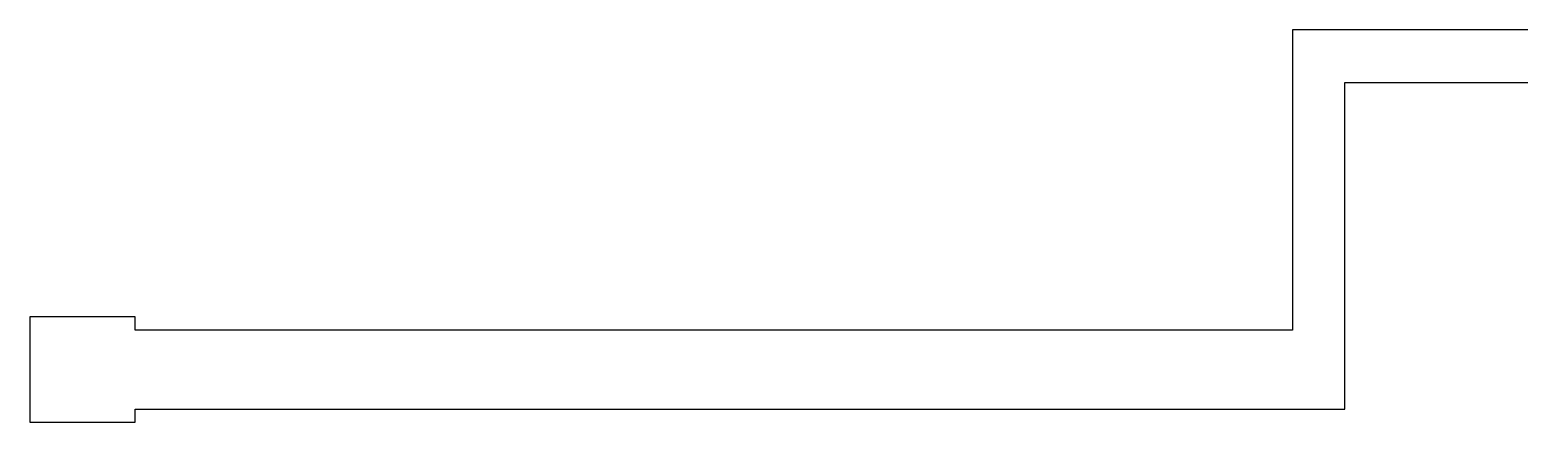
# Model space of a CAD drawing. Extents: x 689 to 4377, y 664 to 3532.
# Drawn here: x 688.8 to 1028.6, y 3324 to 3413.5 of the extents above; entities that cross this region are included whole.
import ezdxf

# ---------------------------------------------------------------- set-up
doc = ezdxf.new("R2010")
doc.units = 0
doc.header["$MEASUREMENT"] = 0
doc.layers.add('A-BELOW', color=111, linetype='CONTINUOUS')

msp = doc.modelspace()

# ---------------------------------------------------------------- linework, layer by layer
at = {"layer": 'A-BELOW'}
for p, q in [((1643.81344, 3413.49503), (976.81344, 3413.49503)), ((976.81344, 3413.49503), (976.81344, 3344.99503)), ((988.81344, 3401.49503), (1643.81344, 3401.49503)), ((988.81344, 3326.99503), (988.81344, 3401.49503)), ((688.81344, 3347.99503), (688.81344, 3323.99503)), ((712.81344, 3347.99503), (688.81344, 3347.99503)), ((712.81344, 3344.99503), (712.81344, 3347.99503)), ((976.81344, 3344.99503), (712.81344, 3344.99503)), ((712.81344, 3326.99503), (988.81344, 3326.99503)), ((712.81344, 3323.99503), (712.81344, 3326.99503)), ((688.81344, 3323.99503), (712.81344, 3323.99503))]:
    msp.add_line(p, q, dxfattribs=at)

doc.saveas('drawing.dxf')
